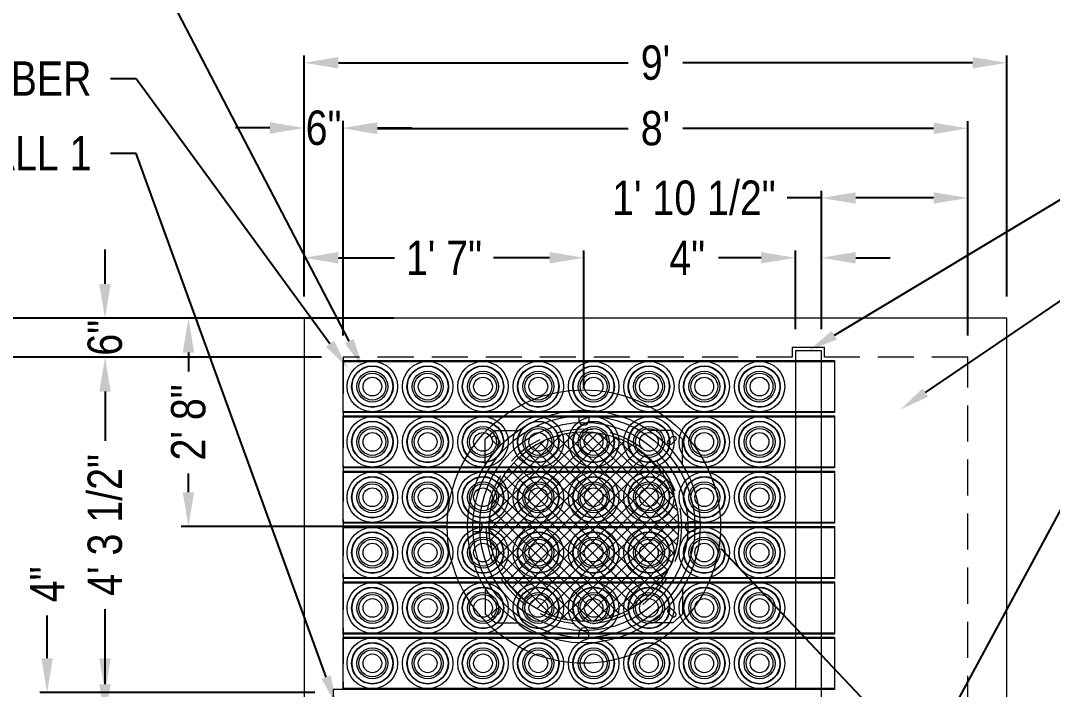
# Model space of a CAD drawing. Extents: x 0 to 216, y -5 to 280.
# Drawn here: x 72.2 to 143.8, y 186.3 to 232.7 of the extents above; entities that cross this region are included whole.
import ezdxf
from ezdxf import colors
from ezdxf.entities.mleader import LeaderData, LeaderLine
from ezdxf.math import Vec2, Vec3

# ---------------------------------------------------------------- set-up
doc = ezdxf.new("R2010")
doc.units = 0
doc.header["$LTSCALE"] = 10
doc.header["$MEASUREMENT"] = 0
doc.header["$PDMODE"] = 35
doc.linetypes.add('HIDDEN', pattern=[0.375, 0.25, -0.125])
doc.layers.get('Defpoints').update_dxf_attribs({"linetype": 'CONTINUOUS'})
for name, color, linetype, lineweight in [('CADdetails-1-ANNO', 41, 'CONTINUOUS', 5), ('CADdetails-2-HATCH', 8, 'CONTINUOUS', 5), ('CADdetails-3-HIDDEN', 11, 'HIDDEN', 5), ('CADdetails-4-LIGHT', 3, 'CONTINUOUS', 13), ('CADdetails-5-MEDIUM', 4, 'CONTINUOUS', 18)]:
    doc.layers.add(name, color=color, linetype=linetype, lineweight=lineweight)
doc.styles.add('CADdetails-DIMENSIONS', font='ARIALN.TTF', dxfattribs={"height": 2.38})
doc.styles.add('CADdetails-NOTES', font='ARIALN.TTF', dxfattribs={"height": 2.38})
doc.dimstyles.new('CADdetails-DIM', dxfattribs={"dimtxt": 2.38, "dimasz": 2.38, "dimexe": 0.5, "dimexo": 1.5, "dimgap": 1, "dimtad": 0, "dimzin": 0, "dimdsep": 46, "dimtxsty": 'CADdetails-DIMENSIONS', "dimcen": 1, "dimclrd": 256, "dimclre": 256, "dimclrt": 256, "dimadec": 0, "dimazin": 0, "dimtfac": 1, "dimtofl": 0, "dimtmove": 0, "dimatfit": 3, "dimfxl": 1, "dimtolj": 1, "dimtzin": 0, "dimarcsym": 0})

# ---------------------------------------------------------------- blocks, each defined once
blk = doc.blocks.new('*D10')
at = {"layer": 'CADdetails-1-ANNO', "lineweight": -2, "transparency": 16777216}
for p, q in [((91.878, 213.534), (91.878, 230.241)), ((94.258, 229.741), (114.356, 229.741)), ((138.25, 229.741), (118.152, 229.741)), ((140.63, 213.534), (140.63, 230.241))]:
    blk.add_line(p, q, dxfattribs=at)
at = {"layer": 'CADdetails-1-ANNO', "transparency": 16777216}
for points in [[(94.258, 230.138), (94.258, 229.345), (91.878, 229.741)], [(138.25, 230.138), (138.25, 229.345), (140.63, 229.741)]]:
    blk.add_solid(points, dxfattribs=at)
at = {"layer": 'Defpoints', "color": 0, "transparency": 16777216}
for p in [(140.63, 229.741), (91.878, 212.034), (140.63, 212.034)]:
    blk.add_point(p, dxfattribs=at)
at = {"layer": 'CADdetails-1-ANNO', "transparency": 16777216, "insert": (116.254, 229.741), "char_height": 2.38, "attachment_point": 5, "style": 'CADdetails-DIMENSIONS'}
blk.add_mtext("\\A1;9'", dxfattribs=at)
blk = doc.blocks.new('*D11')
at = {"layer": 'CADdetails-1-ANNO', "lineweight": -2, "transparency": 16777216}
for p, q in [((94.587, 210.825), (94.587, 225.694)), ((137.921, 210.825), (137.921, 225.694)), ((96.967, 225.194), (114.356, 225.194)), ((135.541, 225.194), (118.152, 225.194))]:
    blk.add_line(p, q, dxfattribs=at)
at = {"layer": 'CADdetails-1-ANNO', "transparency": 16777216}
for points in [[(96.967, 225.591), (96.967, 224.797), (94.587, 225.194)], [(135.541, 225.591), (135.541, 224.797), (137.921, 225.194)]]:
    blk.add_solid(points, dxfattribs=at)
at = {"layer": 'Defpoints', "color": 0, "transparency": 16777216}
for p in [(137.921, 225.194), (94.587, 209.325), (137.921, 209.325)]:
    blk.add_point(p, dxfattribs=at)
at = {"layer": 'CADdetails-1-ANNO', "transparency": 16777216, "insert": (116.254, 225.194), "char_height": 2.38, "attachment_point": 5, "style": 'CADdetails-DIMENSIONS'}
blk.add_mtext("\\A1;8'", dxfattribs=at)
blk = doc.blocks.new('*D12')
at = {"layer": 'CADdetails-1-ANNO', "lineweight": -2, "transparency": 16777216}
for p, q in [((91.878, 213.534), (91.878, 225.722)), ((94.587, 210.825), (94.587, 225.722)), ((89.498, 225.222), (87.118, 225.222)), ((96.967, 225.222), (99.347, 225.222))]:
    blk.add_line(p, q, dxfattribs=at)
at = {"layer": 'CADdetails-1-ANNO', "transparency": 16777216}
for points in [[(89.498, 225.619), (89.498, 224.826), (91.878, 225.222)], [(96.967, 225.619), (96.967, 224.826), (94.587, 225.222)]]:
    blk.add_solid(points, dxfattribs=at)
at = {"layer": 'Defpoints', "color": 0, "transparency": 16777216}
for p in [(91.878, 225.222), (91.878, 212.034), (94.587, 209.325)]:
    blk.add_point(p, dxfattribs=at)
at = {"layer": 'CADdetails-1-ANNO', "transparency": 16777216, "insert": (93.233, 225.222), "char_height": 2.38, "attachment_point": 5, "style": 'CADdetails-DIMENSIONS'}
blk.add_mtext('\\A1;6"', dxfattribs=at)
blk = doc.blocks.new('*D13')
at = {"layer": 'CADdetails-1-ANNO', "lineweight": -2, "transparency": 16777216}
for p, q in [((90.378, 212.034), (63.863, 212.034)), ((64.363, 209.654), (64.363, 189.556)), ((64.363, 165.662), (64.363, 185.76)), ((90.378, 163.282), (63.863, 163.282))]:
    blk.add_line(p, q, dxfattribs=at)
at = {"layer": 'CADdetails-1-ANNO', "transparency": 16777216}
for points in [[(63.966, 209.654), (64.76, 209.654), (64.363, 212.034)], [(63.966, 165.662), (64.76, 165.662), (64.363, 163.282)]]:
    blk.add_solid(points, dxfattribs=at)
at = {"layer": 'Defpoints', "color": 0, "transparency": 16777216}
for p in [(91.878, 212.034), (64.363, 163.282), (91.878, 163.282)]:
    blk.add_point(p, dxfattribs=at)
at = {"layer": 'CADdetails-1-ANNO', "transparency": 16777216, "insert": (64.363, 187.658), "char_height": 2.38, "attachment_point": 5, "rotation": 90, "style": 'CADdetails-DIMENSIONS'}
blk.add_mtext("\\A1;9'", dxfattribs=at)
blk = doc.blocks.new('*D14')
at = {"layer": 'CADdetails-1-ANNO', "lineweight": -2, "transparency": 16777216}
for p, q in [((78.073, 214.414), (78.073, 216.794)), ((90.378, 212.034), (77.573, 212.034)), ((93.087, 209.325), (77.573, 209.325)), ((78.073, 206.945), (78.073, 204.565))]:
    blk.add_line(p, q, dxfattribs=at)
at = {"layer": 'CADdetails-1-ANNO', "transparency": 16777216}
for points in [[(77.676, 214.414), (78.469, 214.414), (78.073, 212.034)], [(77.676, 206.945), (78.469, 206.945), (78.073, 209.325)]]:
    blk.add_solid(points, dxfattribs=at)
at = {"layer": 'Defpoints', "color": 0, "transparency": 16777216}
for p in [(91.878, 212.034), (78.073, 209.325), (94.587, 209.325)]:
    blk.add_point(p, dxfattribs=at)
at = {"layer": 'CADdetails-1-ANNO', "transparency": 16777216, "insert": (78.073, 210.679), "char_height": 2.38, "attachment_point": 5, "rotation": 90, "style": 'CADdetails-DIMENSIONS'}
blk.add_mtext('\\A1;6"', dxfattribs=at)
blk = doc.blocks.new('*D15')
at = {"layer": 'CADdetails-1-ANNO', "lineweight": -2, "transparency": 16777216}
for p, q in [((93.087, 209.325), (67.759, 209.325)), ((68.259, 206.945), (68.259, 189.556)), ((68.259, 168.371), (68.259, 185.76)), ((93.087, 165.991), (67.759, 165.991))]:
    blk.add_line(p, q, dxfattribs=at)
at = {"layer": 'CADdetails-1-ANNO', "transparency": 16777216}
for points in [[(67.863, 206.945), (68.656, 206.945), (68.259, 209.325)], [(67.863, 168.371), (68.656, 168.371), (68.259, 165.991)]]:
    blk.add_solid(points, dxfattribs=at)
at = {"layer": 'Defpoints', "color": 0, "transparency": 16777216}
for p in [(94.587, 209.325), (68.259, 165.991), (94.587, 165.991)]:
    blk.add_point(p, dxfattribs=at)
at = {"layer": 'CADdetails-1-ANNO', "transparency": 16777216, "insert": (68.259, 187.658), "char_height": 2.38, "attachment_point": 5, "rotation": 90, "style": 'CADdetails-DIMENSIONS'}
blk.add_mtext("\\A1;8'", dxfattribs=at)
blk = doc.blocks.new('*D16')
at = {"layer": 'CADdetails-1-ANNO', "lineweight": -2, "transparency": 16777216}
for p, q in [((93.087, 209.325), (77.573, 209.325)), ((78.073, 206.945), (78.073, 203.537)), ((78.073, 188.458), (78.073, 191.866)), ((92.635, 186.078), (77.573, 186.078))]:
    blk.add_line(p, q, dxfattribs=at)
at = {"layer": 'CADdetails-1-ANNO', "transparency": 16777216}
for points in [[(77.676, 206.945), (78.469, 206.945), (78.073, 209.325)], [(77.676, 188.458), (78.469, 188.458), (78.073, 186.078)]]:
    blk.add_solid(points, dxfattribs=at)
at = {"layer": 'Defpoints', "color": 0, "transparency": 16777216}
for p in [(94.587, 209.325), (78.073, 186.078), (94.135, 186.078)]:
    blk.add_point(p, dxfattribs=at)
at = {"layer": 'CADdetails-1-ANNO', "transparency": 16777216, "insert": (78.073, 197.702), "char_height": 2.38, "attachment_point": 5, "rotation": 90, "style": 'CADdetails-DIMENSIONS'}
blk.add_mtext('\\A1;4\' 3 1/2"', dxfattribs=at)
blk = doc.blocks.new('*D17')
at = {"layer": 'CADdetails-1-ANNO', "lineweight": -2, "transparency": 16777216}
for p, q in [((74.058, 188.458), (74.058, 191.421)), ((92.635, 186.078), (73.558, 186.078)), ((92.635, 184.273), (73.558, 184.273)), ((74.058, 181.893), (74.058, 179.513))]:
    blk.add_line(p, q, dxfattribs=at)
at = {"layer": 'CADdetails-1-ANNO', "transparency": 16777216}
for points in [[(73.661, 188.458), (74.454, 188.458), (74.058, 186.078)], [(73.661, 181.893), (74.454, 181.893), (74.058, 184.273)]]:
    blk.add_solid(points, dxfattribs=at)
at = {"layer": 'Defpoints', "color": 0, "transparency": 16777216}
for p in [(94.135, 186.078), (74.058, 184.273), (94.135, 184.273)]:
    blk.add_point(p, dxfattribs=at)
at = {"layer": 'CADdetails-1-ANNO', "transparency": 16777216, "insert": (74.058, 193.583), "char_height": 2.38, "attachment_point": 5, "rotation": 90, "style": 'CADdetails-DIMENSIONS'}
blk.add_mtext('\\A1;4"', dxfattribs=at)
blk = doc.blocks.new('*D18')
at = {"layer": 'CADdetails-1-ANNO', "lineweight": -2, "transparency": 16777216}
for p, q in [((78.073, 186.653), (78.073, 189.033)), ((92.635, 184.273), (77.573, 184.273)), ((93.087, 165.991), (77.573, 165.991)), ((78.073, 163.611), (78.073, 161.231))]:
    blk.add_line(p, q, dxfattribs=at)
at = {"layer": 'CADdetails-1-ANNO', "transparency": 16777216}
for points in [[(77.676, 186.653), (78.469, 186.653), (78.073, 184.273)], [(77.676, 163.611), (78.469, 163.611), (78.073, 165.991)]]:
    blk.add_solid(points, dxfattribs=at)
at = {"layer": 'Defpoints', "color": 0, "transparency": 16777216}
for p in [(94.135, 184.273), (78.073, 165.991), (94.587, 165.991)]:
    blk.add_point(p, dxfattribs=at)
at = {"layer": 'CADdetails-1-ANNO', "transparency": 16777216, "insert": (78.073, 175.132), "char_height": 2.38, "attachment_point": 5, "rotation": 90, "style": 'CADdetails-DIMENSIONS'}
blk.add_mtext('\\A1;3\' 4 1/2"', dxfattribs=at)
blk = doc.blocks.new('*D19')
at = {"layer": 'CADdetails-1-ANNO', "lineweight": -2, "transparency": 16777216}
for p, q in [((127.765, 211.277), (127.765, 220.868)), ((137.921, 210.825), (137.921, 220.868)), ((127.765, 220.368), (125.385, 220.368)), ((135.541, 220.368), (130.145, 220.368))]:
    blk.add_line(p, q, dxfattribs=at)
at = {"layer": 'CADdetails-1-ANNO', "transparency": 16777216}
for points in [[(130.145, 220.765), (130.145, 219.972), (127.765, 220.368)], [(135.541, 220.765), (135.541, 219.972), (137.921, 220.368)]]:
    blk.add_solid(points, dxfattribs=at)
at = {"layer": 'Defpoints', "color": 0, "transparency": 16777216}
for p in [(127.765, 220.368), (127.765, 209.777), (137.921, 209.325)]:
    blk.add_point(p, dxfattribs=at)
at = {"layer": 'CADdetails-1-ANNO', "transparency": 16777216, "insert": (118.922, 220.368), "char_height": 2.38, "attachment_point": 5, "style": 'CADdetails-DIMENSIONS'}
blk.add_mtext('\\A1;1\' 10 1/2"', dxfattribs=at)
blk = doc.blocks.new('*D20')
at = {"layer": 'CADdetails-1-ANNO', "lineweight": -2, "transparency": 16777216}
for p, q in [((123.579, 216.223), (120.617, 216.223)), ((125.959, 211.277), (125.959, 216.723)), ((127.765, 211.277), (127.765, 216.723)), ((130.145, 216.223), (132.525, 216.223))]:
    blk.add_line(p, q, dxfattribs=at)
at = {"layer": 'CADdetails-1-ANNO', "transparency": 16777216}
for points in [[(123.579, 216.62), (123.579, 215.826), (125.959, 216.223)], [(130.145, 216.62), (130.145, 215.826), (127.765, 216.223)]]:
    blk.add_solid(points, dxfattribs=at)
at = {"layer": 'Defpoints', "color": 0, "transparency": 16777216}
for p in [(125.959, 216.223), (125.959, 209.777), (127.765, 209.777)]:
    blk.add_point(p, dxfattribs=at)
at = {"layer": 'CADdetails-1-ANNO', "transparency": 16777216, "insert": (118.454, 216.223), "char_height": 2.38, "attachment_point": 5, "style": 'CADdetails-DIMENSIONS'}
blk.add_mtext('\\A1;4"', dxfattribs=at)
blk = doc.blocks.new('*D31')
at = {"layer": 'CADdetails-1-ANNO', "lineweight": -2, "transparency": 16777216}
for p, q in [((98.109, 212.034), (83.358, 212.034)), ((83.858, 209.654), (83.858, 208.35)), ((83.858, 199.969), (83.858, 201.273)), ((101.72, 197.589), (83.358, 197.589))]:
    blk.add_line(p, q, dxfattribs=at)
at = {"layer": 'CADdetails-1-ANNO', "transparency": 16777216}
for points in [[(83.461, 209.654), (84.255, 209.654), (83.858, 212.034)], [(83.461, 199.969), (84.255, 199.969), (83.858, 197.589)]]:
    blk.add_solid(points, dxfattribs=at)
at = {"layer": 'Defpoints', "color": 0, "transparency": 16777216}
for p in [(99.609, 212.034), (83.858, 197.589), (103.22, 197.589)]:
    blk.add_point(p, dxfattribs=at)
at = {"layer": 'CADdetails-1-ANNO', "transparency": 16777216, "insert": (83.858, 204.811), "char_height": 2.38, "attachment_point": 5, "rotation": 90, "style": 'CADdetails-DIMENSIONS'}
blk.add_mtext('\\A1;2\' 8"', dxfattribs=at)
blk = doc.blocks.new('*D32')
at = {"layer": 'CADdetails-1-ANNO', "lineweight": -2, "transparency": 16777216}
for p, q in [((91.878, 213.534), (91.878, 216.723)), ((94.258, 216.223), (98.153, 216.223)), ((108.909, 216.223), (105.014, 216.223)), ((111.289, 207.158), (111.289, 216.723))]:
    blk.add_line(p, q, dxfattribs=at)
at = {"layer": 'CADdetails-1-ANNO', "transparency": 16777216}
for points in [[(94.258, 216.62), (94.258, 215.826), (91.878, 216.223)], [(108.909, 216.62), (108.909, 215.826), (111.289, 216.223)]]:
    blk.add_solid(points, dxfattribs=at)
at = {"layer": 'Defpoints', "color": 0, "transparency": 16777216}
for p in [(91.878, 216.223), (91.878, 212.034), (111.289, 205.658)]:
    blk.add_point(p, dxfattribs=at)
at = {"layer": 'CADdetails-1-ANNO', "transparency": 16777216, "insert": (101.584, 216.223), "char_height": 2.38, "attachment_point": 5, "style": 'CADdetails-DIMENSIONS'}
blk.add_mtext('\\A1;1\' 7"', dxfattribs=at)

msp = doc.modelspace()

# ---------------------------------------------------------------- hatches: boundary and pattern name
at = {"layer": 'CADdetails-2-HATCH'}
h = msp.add_hatch(dxfattribs=at)
h.set_pattern_fill('ANSI37', color=256, scale=4.514001)
h.set_pattern_definition([(45, (253.5514, -376.78466), (-0.3989851, 0.3989851), []), (135, (253.5514, -376.78466), (-0.3989851, -0.3989851), [])])
edge = h.paths.add_edge_path()
edge.add_arc((111.289, 197.589), 6.574, 0, 360)

# ---------------------------------------------------------------- linework, layer by layer
for p, q in [((94.587, 209.043), (128.668, 209.043)), ((128.668, 205.545), (94.587, 205.545)), ((94.587, 205.206), (128.668, 205.206)), ((110.95, 205.283), (110.95, 204.952)), ((111.627, 205.283), (111.627, 204.952)), ((128.668, 201.708), (94.587, 201.708)), ((94.587, 201.369), (128.668, 201.369)), ((128.668, 197.871), (94.587, 197.871)), ((94.587, 197.532), (128.668, 197.532)), ((103.594, 197.927), (103.925, 197.927)), ((118.983, 197.927), (118.652, 197.927)), ((103.594, 197.25), (103.925, 197.25)), ((118.983, 197.25), (118.652, 197.25)), ((128.668, 194.034), (94.587, 194.034)), ((94.587, 193.696), (128.668, 193.696)), ((128.668, 190.197), (94.587, 190.197)), ((94.587, 189.859), (128.668, 189.859)), ((110.95, 189.894), (110.95, 190.225)), ((111.627, 189.894), (111.627, 190.225)), ((128.668, 186.36), (94.587, 186.36))]:
    msp.add_line(p, q, dxfattribs=at)
for points in [[(94.587, 209.1), (128.668, 209.1), (128.668, 205.488), (94.587, 205.488)], [(94.587, 205.263), (128.668, 205.263), (128.668, 201.651), (94.587, 201.651)], [(94.587, 201.426), (128.668, 201.426), (128.668, 197.815), (94.587, 197.815)], [(94.587, 197.589), (128.668, 197.589), (128.668, 193.978), (94.587, 193.978)], [(94.587, 193.752), (128.668, 193.752), (128.668, 190.141), (94.587, 190.141)], [(94.587, 189.915), (128.668, 189.915), (128.668, 186.304), (94.587, 186.304)]]:
    msp.add_lwpolyline(points, close=True, dxfattribs=at)
at = {"layer": 'CADdetails-2-HATCH', "flags": 128}
for points in [[(105.42, 203.572), (105.183, 203.805), (105.155, 203.826), (105.124, 203.842), (105.087, 203.851), (105.065, 203.853), (105.03, 203.849), (105.001, 203.84), (104.973, 203.826), (104.944, 203.802), (104.919, 203.769), (104.903, 203.733), (104.896, 203.684), (104.898, 203.657), (104.912, 203.611), (104.931, 203.58), (104.946, 203.563), (105.192, 203.322), (105.211, 203.306), (105.24, 203.289), (105.271, 203.279), (105.292, 203.275), (105.311, 203.274), (105.332, 203.275), (105.354, 203.28), (105.376, 203.287), (105.396, 203.297), (105.421, 203.315), (105.44, 203.334), (105.456, 203.357), (105.467, 203.38), (105.475, 203.404), (105.479, 203.424), (105.48, 203.443), (105.478, 203.466), (105.475, 203.482), (105.47, 203.498), (105.461, 203.519), (105.447, 203.543), (105.436, 203.556), (105.311, 203.679)], [(117.157, 203.572), (117.395, 203.805), (117.422, 203.826), (117.454, 203.842), (117.49, 203.851), (117.513, 203.853), (117.548, 203.849), (117.577, 203.84), (117.604, 203.826), (117.634, 203.802), (117.659, 203.769), (117.674, 203.733), (117.682, 203.684), (117.68, 203.657), (117.665, 203.611), (117.646, 203.58), (117.631, 203.563), (117.385, 203.322), (117.366, 203.306), (117.337, 203.289), (117.306, 203.279), (117.285, 203.275), (117.267, 203.274), (117.246, 203.275), (117.223, 203.28), (117.201, 203.287), (117.182, 203.297), (117.156, 203.315), (117.137, 203.334), (117.121, 203.357), (117.11, 203.38), (117.102, 203.404), (117.099, 203.424), (117.098, 203.443), (117.099, 203.466), (117.102, 203.482), (117.107, 203.498), (117.116, 203.519), (117.13, 203.543), (117.141, 203.556), (117.266, 203.679)], [(105.42, 191.605), (105.183, 191.373), (105.155, 191.351), (105.124, 191.336), (105.087, 191.326), (105.065, 191.325), (105.03, 191.329), (105.001, 191.337), (104.973, 191.352), (104.944, 191.376), (104.919, 191.408), (104.903, 191.444), (104.896, 191.494), (104.898, 191.52), (104.912, 191.566), (104.931, 191.598), (104.946, 191.615), (105.192, 191.856), (105.211, 191.871), (105.24, 191.889), (105.271, 191.899), (105.292, 191.903), (105.311, 191.904), (105.332, 191.903), (105.354, 191.898), (105.376, 191.891), (105.396, 191.881), (105.421, 191.863), (105.44, 191.844), (105.456, 191.82), (105.467, 191.798), (105.475, 191.774), (105.479, 191.753), (105.48, 191.735), (105.478, 191.712), (105.475, 191.695), (105.47, 191.679), (105.461, 191.658), (105.447, 191.635), (105.436, 191.622), (105.311, 191.499)], [(117.157, 191.605), (117.395, 191.373), (117.422, 191.351), (117.454, 191.336), (117.49, 191.326), (117.513, 191.325), (117.548, 191.329), (117.577, 191.337), (117.604, 191.352), (117.634, 191.376), (117.659, 191.408), (117.674, 191.444), (117.682, 191.494), (117.68, 191.52), (117.665, 191.566), (117.646, 191.598), (117.631, 191.615), (117.385, 191.856), (117.366, 191.871), (117.337, 191.889), (117.306, 191.899), (117.285, 191.903), (117.267, 191.904), (117.246, 191.903), (117.223, 191.898), (117.201, 191.891), (117.182, 191.881), (117.156, 191.863), (117.137, 191.844), (117.121, 191.82), (117.11, 191.798), (117.102, 191.774), (117.099, 191.753), (117.098, 191.735), (117.099, 191.712), (117.102, 191.695), (117.107, 191.679), (117.116, 191.658), (117.13, 191.635), (117.141, 191.622), (117.266, 191.499)]]:
    msp.add_lwpolyline(points, dxfattribs=at)
at = {"layer": 'CADdetails-2-HATCH'}
for centre, radius in [((96.618, 207.294), 1.439), ((96.618, 207.294), 1.439), ((96.618, 207.294), 1.411), ((96.618, 207.294), 1.072), ((100.455, 207.294), 1.439), ((100.455, 207.294), 1.439), ((100.455, 207.294), 1.411), ((100.455, 207.294), 1.072), ((104.292, 207.294), 1.439), ((104.292, 207.294), 1.439), ((104.292, 207.294), 1.411), ((104.292, 207.294), 1.072), ((108.129, 207.294), 1.439), ((108.129, 207.294), 1.439), ((108.129, 207.294), 1.411), ((108.129, 207.294), 1.072), ((111.966, 207.294), 1.439), ((111.966, 207.294), 1.439), ((111.966, 207.294), 1.411), ((111.966, 207.294), 1.072), ((115.803, 207.294), 1.439), ((115.803, 207.294), 1.439), ((115.803, 207.294), 1.411), ((115.803, 207.294), 1.072), ((119.64, 207.294), 1.439), ((119.64, 207.294), 1.439), ((119.64, 207.294), 1.411), ((119.64, 207.294), 1.072), ((123.476, 207.294), 1.439), ((123.476, 207.294), 1.439), ((123.476, 207.294), 1.411), ((123.476, 207.294), 1.072), ((96.618, 207.294), 0.931), ((96.618, 207.294), 0.931), ((100.455, 207.294), 0.931), ((100.455, 207.294), 0.931), ((104.292, 207.294), 0.931), ((104.292, 207.294), 0.931), ((108.129, 207.294), 0.931), ((108.129, 207.294), 0.931), ((111.966, 207.294), 0.931), ((111.966, 207.294), 0.931), ((115.803, 207.294), 0.931), ((115.803, 207.294), 0.931), ((119.64, 207.294), 0.931), ((119.64, 207.294), 0.931), ((123.476, 207.294), 0.931), ((123.476, 207.294), 0.931), ((96.618, 203.457), 1.439), ((96.618, 203.457), 1.439), ((96.618, 203.457), 1.411), ((100.455, 203.457), 1.439), ((100.455, 203.457), 1.439), ((100.455, 203.457), 1.411), ((104.292, 203.457), 1.439), ((104.292, 203.457), 1.439), ((104.292, 203.457), 1.411), ((111.289, 197.589), 7.702), ((108.129, 203.457), 1.439), ((108.129, 203.457), 1.439), ((108.129, 203.457), 1.411), ((111.966, 203.457), 1.439), ((111.966, 203.457), 1.439), ((111.966, 203.457), 1.411), ((115.803, 203.457), 1.439), ((115.803, 203.457), 1.439), ((115.803, 203.457), 1.411), ((119.64, 203.457), 1.439), ((119.64, 203.457), 1.439), ((119.64, 203.457), 1.411), ((123.476, 203.457), 1.439), ((123.476, 203.457), 1.439), ((123.476, 203.457), 1.411), ((96.618, 203.457), 1.072), ((96.618, 203.457), 0.931), ((96.618, 203.457), 0.931), ((100.455, 203.457), 1.072), ((100.455, 203.457), 0.931), ((100.455, 203.457), 0.931), ((104.292, 203.457), 1.072), ((104.292, 203.457), 0.931), ((104.292, 203.457), 0.931), ((111.289, 197.589), 6.574), ((108.129, 203.457), 1.072), ((108.129, 203.457), 0.931), ((108.129, 203.457), 0.931), ((111.966, 203.457), 1.072), ((111.966, 203.457), 0.931), ((111.966, 203.457), 0.931), ((115.803, 203.457), 1.072), ((115.803, 203.457), 0.931), ((115.803, 203.457), 0.931), ((119.64, 203.457), 1.072), ((119.64, 203.457), 0.931), ((119.64, 203.457), 0.931), ((123.476, 203.457), 1.072), ((123.476, 203.457), 0.931), ((123.476, 203.457), 0.931), ((96.618, 199.62), 1.439), ((96.618, 199.62), 1.439), ((96.618, 199.62), 1.411), ((96.618, 199.62), 1.072), ((96.618, 199.62), 0.931), ((96.618, 199.62), 0.931), ((100.455, 199.62), 1.439), ((100.455, 199.62), 1.439), ((100.455, 199.62), 1.411), ((100.455, 199.62), 1.072), ((100.455, 199.62), 0.931), ((100.455, 199.62), 0.931), ((104.292, 199.62), 1.439), ((104.292, 199.62), 1.439), ((104.292, 199.62), 1.411), ((104.292, 199.62), 1.072), ((104.292, 199.62), 0.931), ((104.292, 199.62), 0.931), ((108.129, 199.62), 1.439), ((108.129, 199.62), 1.439), ((108.129, 199.62), 1.411), ((108.129, 199.62), 1.072), ((108.129, 199.62), 0.931), ((108.129, 199.62), 0.931), ((111.966, 199.62), 1.439), ((111.966, 199.62), 1.439), ((111.966, 199.62), 1.411), ((111.966, 199.62), 1.072), ((111.966, 199.62), 0.931), ((111.966, 199.62), 0.931), ((115.803, 199.62), 1.439), ((115.803, 199.62), 1.439), ((115.803, 199.62), 1.411), ((115.803, 199.62), 1.072), ((115.803, 199.62), 0.931), ((115.803, 199.62), 0.931), ((119.64, 199.62), 1.439), ((119.64, 199.62), 1.439), ((119.64, 199.62), 1.411), ((119.64, 199.62), 1.072), ((119.64, 199.62), 0.931), ((119.64, 199.62), 0.931), ((123.476, 199.62), 1.439), ((123.476, 199.62), 1.439), ((123.476, 199.62), 1.411), ((123.476, 199.62), 1.072), ((123.476, 199.62), 0.931), ((123.476, 199.62), 0.931), ((96.618, 195.783), 1.439), ((96.618, 195.783), 1.439), ((96.618, 195.783), 1.411), ((96.618, 195.783), 1.072), ((100.455, 195.783), 1.439), ((100.455, 195.783), 1.439), ((100.455, 195.783), 1.411), ((100.455, 195.783), 1.072), ((104.292, 195.783), 1.439), ((104.292, 195.783), 1.439), ((104.292, 195.783), 1.411), ((104.292, 195.783), 1.072), ((108.129, 195.783), 1.439), ((108.129, 195.783), 1.439), ((108.129, 195.783), 1.411), ((108.129, 195.783), 1.072), ((111.966, 195.783), 1.439), ((111.966, 195.783), 1.439), ((111.966, 195.783), 1.411), ((111.966, 195.783), 1.072), ((115.803, 195.783), 1.439), ((115.803, 195.783), 1.439), ((115.803, 195.783), 1.411), ((115.803, 195.783), 1.072), ((119.64, 195.783), 1.439), ((119.64, 195.783), 1.439), ((119.64, 195.783), 1.411), ((119.64, 195.783), 1.072), ((123.476, 195.783), 1.439), ((123.476, 195.783), 1.439), ((123.476, 195.783), 1.411), ((123.476, 195.783), 1.072), ((96.618, 195.783), 0.931), ((96.618, 195.783), 0.931), ((100.455, 195.783), 0.931), ((100.455, 195.783), 0.931), ((104.292, 195.783), 0.931), ((104.292, 195.783), 0.931), ((108.129, 195.783), 0.931), ((108.129, 195.783), 0.931), ((111.966, 195.783), 0.931), ((111.966, 195.783), 0.931), ((115.803, 195.783), 0.931), ((115.803, 195.783), 0.931), ((119.64, 195.783), 0.931), ((119.64, 195.783), 0.931), ((123.476, 195.783), 0.931), ((123.476, 195.783), 0.931), ((96.618, 191.946), 1.439), ((96.618, 191.946), 1.439), ((96.618, 191.946), 1.411), ((100.455, 191.946), 1.439), ((100.455, 191.946), 1.439), ((100.455, 191.946), 1.411), ((104.292, 191.946), 1.439), ((104.292, 191.946), 1.439), ((104.292, 191.946), 1.411), ((108.129, 191.946), 1.439), ((108.129, 191.946), 1.439), ((108.129, 191.946), 1.411), ((111.966, 191.946), 1.439), ((111.966, 191.946), 1.439), ((111.966, 191.946), 1.411), ((115.803, 191.946), 1.439), ((115.803, 191.946), 1.439), ((115.803, 191.946), 1.411), ((119.64, 191.946), 1.439), ((119.64, 191.946), 1.439), ((119.64, 191.946), 1.411), ((123.476, 191.946), 1.439), ((123.476, 191.946), 1.439), ((123.476, 191.946), 1.411), ((96.618, 191.946), 1.072), ((96.618, 191.946), 0.931), ((96.618, 191.946), 0.931), ((100.455, 191.946), 1.072), ((100.455, 191.946), 0.931), ((100.455, 191.946), 0.931), ((104.292, 191.946), 1.072), ((104.292, 191.946), 0.931), ((104.292, 191.946), 0.931), ((108.129, 191.946), 1.072), ((108.129, 191.946), 0.931), ((108.129, 191.946), 0.931), ((111.966, 191.946), 1.072), ((111.966, 191.946), 0.931), ((111.966, 191.946), 0.931), ((115.803, 191.946), 1.072), ((115.803, 191.946), 0.931), ((115.803, 191.946), 0.931), ((119.64, 191.946), 1.072), ((119.64, 191.946), 0.931), ((119.64, 191.946), 0.931), ((123.476, 191.946), 1.072), ((123.476, 191.946), 0.931), ((123.476, 191.946), 0.931), ((96.618, 188.109), 1.439), ((96.618, 188.109), 1.439), ((96.618, 188.109), 1.411), ((96.618, 188.109), 1.072), ((96.618, 188.109), 0.931), ((96.618, 188.109), 0.931), ((100.455, 188.109), 1.439), ((100.455, 188.109), 1.439), ((100.455, 188.109), 1.411), ((100.455, 188.109), 1.072), ((100.455, 188.109), 0.931), ((100.455, 188.109), 0.931), ((104.292, 188.109), 1.439), ((104.292, 188.109), 1.439), ((104.292, 188.109), 1.411), ((104.292, 188.109), 1.072), ((104.292, 188.109), 0.931), ((104.292, 188.109), 0.931), ((108.129, 188.109), 1.439), ((108.129, 188.109), 1.439), ((108.129, 188.109), 1.411), ((108.129, 188.109), 1.072), ((108.129, 188.109), 0.931), ((108.129, 188.109), 0.931), ((111.966, 188.109), 1.439), ((111.966, 188.109), 1.439), ((111.966, 188.109), 1.411), ((111.966, 188.109), 1.072), ((111.966, 188.109), 0.931), ((111.966, 188.109), 0.931), ((115.803, 188.109), 1.439), ((115.803, 188.109), 1.439), ((115.803, 188.109), 1.411), ((115.803, 188.109), 1.072), ((115.803, 188.109), 0.931), ((115.803, 188.109), 0.931), ((119.64, 188.109), 1.439), ((119.64, 188.109), 1.439), ((119.64, 188.109), 1.411), ((119.64, 188.109), 1.072), ((119.64, 188.109), 0.931), ((119.64, 188.109), 0.931), ((123.476, 188.109), 1.439), ((123.476, 188.109), 1.439), ((123.476, 188.109), 1.411), ((123.476, 188.109), 1.072), ((123.476, 188.109), 0.931), ((123.476, 188.109), 0.931)]:
    msp.add_circle(centre, radius, dxfattribs=at)
for centre, start, end in [((111.289, 204.952), 180, 0), ((103.925, 197.589), 270, 90), ((118.652, 197.589), 90, 270), ((111.289, 190.225), 0, 180)]:
    msp.add_arc(centre, 0.339, start, end, dxfattribs=at)
at = {"layer": 'CADdetails-3-HIDDEN'}
msp.add_lwpolyline([(127.99, 209.325), (127.99, 210.002), (125.733, 210.002), (125.733, 209.325), (94.587, 209.325), (94.587, 186.304), (93.91, 186.304), (93.91, 184.047), (94.587, 184.047), (94.587, 165.991), (125.733, 165.991), (125.733, 165.314), (127.99, 165.314), (127.99, 165.991), (137.921, 165.991), (137.921, 209.325)], close=True, dxfattribs=at)
msp.add_circle((111.289, 197.589), 6.771, dxfattribs=at)
at = {"layer": 'CADdetails-4-LIGHT'}
for centre, radius in [((96.618, 207.294), 1.749), ((100.455, 207.294), 1.749), ((104.292, 207.294), 1.749), ((108.129, 207.294), 1.749), ((111.966, 207.294), 1.749), ((115.803, 207.294), 1.749), ((119.64, 207.294), 1.749), ((123.476, 207.294), 1.749), ((96.618, 207.294), 0.649), ((100.455, 207.294), 0.649), ((104.292, 207.294), 0.649), ((108.129, 207.294), 0.649), ((111.966, 207.294), 0.649), ((115.803, 207.294), 0.649), ((119.64, 207.294), 0.649), ((123.476, 207.294), 0.649), ((96.618, 203.457), 1.749), ((100.455, 203.457), 1.749), ((104.292, 203.457), 1.749), ((111.289, 197.589), 7.222), ((108.129, 203.457), 1.749), ((111.966, 203.457), 1.749), ((115.803, 203.457), 1.749), ((119.64, 203.457), 1.749), ((123.476, 203.457), 1.749), ((96.618, 203.457), 0.649), ((100.455, 203.457), 0.649), ((104.292, 203.457), 0.649), ((108.129, 203.457), 0.649), ((111.966, 203.457), 0.649), ((115.803, 203.457), 0.649), ((119.64, 203.457), 0.649), ((123.476, 203.457), 0.649), ((96.618, 199.62), 1.749), ((100.455, 199.62), 1.749), ((104.292, 199.62), 1.749), ((108.129, 199.62), 1.749), ((111.966, 199.62), 1.749), ((115.803, 199.62), 1.749), ((119.64, 199.62), 1.749), ((123.476, 199.62), 1.749), ((96.618, 199.62), 0.649), ((100.455, 199.62), 0.649), ((104.292, 199.62), 0.649), ((108.129, 199.62), 0.649), ((111.966, 199.62), 0.649), ((115.803, 199.62), 0.649), ((119.64, 199.62), 0.649), ((123.476, 199.62), 0.649), ((96.618, 195.783), 1.749), ((100.455, 195.783), 1.749), ((104.292, 195.783), 1.749), ((108.129, 195.783), 1.749), ((111.966, 195.783), 1.749), ((115.803, 195.783), 1.749), ((119.64, 195.783), 1.749), ((123.476, 195.783), 1.749), ((96.618, 195.783), 0.649), ((100.455, 195.783), 0.649), ((104.292, 195.783), 0.649), ((108.129, 195.783), 0.649), ((111.966, 195.783), 0.649), ((115.803, 195.783), 0.649), ((119.64, 195.783), 0.649), ((123.476, 195.783), 0.649), ((96.618, 191.946), 1.749), ((100.455, 191.946), 1.749), ((104.292, 191.946), 1.749), ((108.129, 191.946), 1.749), ((111.966, 191.946), 1.749), ((115.803, 191.946), 1.749), ((119.64, 191.946), 1.749), ((123.476, 191.946), 1.749), ((96.618, 191.946), 0.649), ((100.455, 191.946), 0.649), ((104.292, 191.946), 0.649), ((108.129, 191.946), 0.649), ((111.966, 191.946), 0.649), ((115.803, 191.946), 0.649), ((119.64, 191.946), 0.649), ((123.476, 191.946), 0.649), ((96.618, 188.109), 1.749), ((100.455, 188.109), 1.749), ((104.292, 188.109), 1.749), ((108.129, 188.109), 1.749), ((111.966, 188.109), 1.749), ((115.803, 188.109), 1.749), ((119.64, 188.109), 1.749), ((123.476, 188.109), 1.749), ((96.618, 188.109), 0.649), ((100.455, 188.109), 0.649), ((104.292, 188.109), 0.649), ((108.129, 188.109), 0.649), ((111.966, 188.109), 0.649), ((115.803, 188.109), 0.649), ((119.64, 188.109), 0.649), ((123.476, 188.109), 0.649)]:
    msp.add_circle(centre, radius, dxfattribs=at)
at = {"layer": 'CADdetails-5-MEDIUM'}
for p, q in [((127.765, 209.777), (125.959, 209.777)), ((125.959, 209.777), (125.959, 186.304)), ((127.765, 165.539), (127.765, 209.777)), ((105.126, 204.257), (104.445, 203.657)), ((117.452, 204.257), (118.133, 203.657)), ((105.126, 190.92), (104.445, 191.52)), ((117.452, 190.92), (118.133, 191.52))]:
    msp.add_line(p, q, dxfattribs=at)
msp.add_lwpolyline([(91.878, 163.282), (140.63, 163.282), (140.63, 212.034), (91.878, 212.034)], close=True, dxfattribs=at)
at = {"layer": 'CADdetails-5-MEDIUM', "flags": 128}
for points in [[(105.126, 204.257), (106.746, 204.257)], [(117.452, 204.257), (115.831, 204.257)], [(104.445, 201.862), (104.445, 203.657)], [(118.133, 201.862), (118.133, 203.657)], [(104.445, 193.315), (104.445, 191.52)], [(118.133, 193.315), (118.133, 191.52)], [(105.126, 190.92), (106.746, 190.92)], [(117.452, 190.92), (115.831, 190.92)]]:
    msp.add_lwpolyline(points, dxfattribs=at)
at = {"layer": 'CADdetails-5-MEDIUM'}
for radius in [9.479, 8.069]:
    msp.add_circle((111.289, 197.589), radius, dxfattribs=at)

# ---------------------------------------------------------------- dimensions: what is measured, and where the dimension line sits
at = {"layer": 'CADdetails-1-ANNO'}
for base, p1, p2, text, picture, middle in [((140.63, 229.741), (91.878, 212.034), (140.63, 212.034), "9'", '*D10', (116.254, 229.741)), ((91.878, 225.222), (94.587, 209.325), (91.878, 212.034), '6"', '*D12', (93.233, 225.222)), ((137.921, 225.194), (94.587, 209.325), (137.921, 209.325), "8'", '*D11', (116.254, 225.194)), ((125.959, 216.223), (127.765, 209.777), (125.959, 209.777), '4"', '*D20', (118.454, 216.223))]:
    dim = msp.add_linear_dim(base=base, p1=p1, p2=p2, text=text, dimstyle='CADdetails-DIM', dxfattribs=at)
    dim.commit()
    dim.dimension.update_dxf_attribs({"geometry": picture, "text_midpoint": middle, "dimtype": 160})
dim = msp.add_linear_dim(base=(127.765, 220.368), p1=(137.921, 209.325), p2=(127.765, 209.777), text='1\' 10 1/2"', dimstyle='CADdetails-DIM', dxfattribs=at)
dim.commit()
dim.dimension.update_dxf_attribs({"geometry": '*D19', "text_midpoint": (118.922, 220.368)})
for base, p1, p2, angle, text, picture, middle in [((91.878, 216.223), (111.289, 205.658), (91.878, 212.034), 180, '1\' 7"', '*D32', (101.584, 216.223)), ((78.073, 209.325), (91.878, 212.034), (94.587, 209.325), 90, '6"', '*D14', (78.073, 210.679)), ((64.363, 163.282), (91.878, 212.034), (91.878, 163.282), 90, "9'", '*D13', (64.363, 187.658)), ((83.858, 197.589), (99.609, 212.034), (103.22, 197.589), 90, '2\' 8"', '*D31', (83.858, 204.811)), ((68.259, 165.991), (94.587, 209.325), (94.587, 165.991), 90, "8'", '*D15', (68.259, 187.658)), ((78.073, 186.078), (94.587, 209.325), (94.135, 186.078), 90, '4\' 3 1/2"', '*D16', (78.073, 197.702)), ((74.058, 184.273), (94.135, 186.078), (94.135, 184.273), 90, '4"', '*D17', (74.058, 193.583))]:
    dim = msp.add_linear_dim(base=base, p1=p1, p2=p2, angle=angle, text=text, dimstyle='CADdetails-DIM', dxfattribs=at)
    dim.commit()
    dim.dimension.update_dxf_attribs({"geometry": picture, "text_midpoint": middle, "dimtype": 160})
dim = msp.add_linear_dim(base=(78.073, 165.991), p1=(94.135, 184.273), p2=(94.587, 165.991), angle=90, text='3\' 4 1/2"', dimstyle='CADdetails-DIM', dxfattribs=at)
dim.commit()
dim.dimension.update_dxf_attribs({"geometry": '*D18', "text_midpoint": (78.073, 175.132)})

# ---------------------------------------------------------------- leaders
ml = msp.add_multileader_mtext('Standard', dxfattribs=at)
ml.set_content('KRAKEN MEMBRANE FILTER CARTRIDGES', color=256, style='CADdetails-NOTES')
ml.set_leader_properties()
ml.build(insert=Vec2(0, 0))
ml.multileader.update_dxf_attribs({"dogleg_length": 1.765, "arrow_head_size": 2.101})
ctx = ml.context
ctx.base_point, ctx.char_height, ctx.arrow_head_size, ctx.landing_gap_size, ctx.plane_origin = Vec3(38.262, 238.672), 2.38, 2.101, 1.324, Vec3(104.904, 187.271)
ctx.text_align_type = 2
notes = []
notes.append((ctx, [(0, (1, 1, 0), (80.304, 238.672), (-1, 0), 1.765, [(0, [(95.981, 208.584)], 0, [])])]))
ctx.mtext.insert, ctx.mtext.width, ctx.mtext.alignment, ctx.mtext.flow_direction = Vec3(77.215, 239.883), 39.71682, 3, 5
ml = msp.add_multileader_mtext('Standard', dxfattribs=at)
ml.set_content('FILTRATION CHAMBER', color=256, style='CADdetails-NOTES')
ml.set_leader_properties()
ml.build(insert=Vec2(0, 0))
ml.multileader.update_dxf_attribs({"dogleg_length": 1.765, "arrow_head_size": 2.101})
ctx = ml.context
ctx.base_point, ctx.char_height, ctx.arrow_head_size, ctx.landing_gap_size, ctx.plane_origin = Vec3(45.784, 228.63), 2.38, 2.101, 1.324, Vec3(80.181, 169.968)
ctx.text_align_type = 2
notes.append((ctx, [(1, (1, 1, 0), (80.224, 228.63), (-1, 0), 1.765, [(0, [(94.918, 208.569)], 0, [])])]))
ctx.mtext.insert, ctx.mtext.width, ctx.mtext.alignment, ctx.mtext.flow_direction = Vec3(77.134, 229.84), 45.71727, 3, 5
ml = msp.add_multileader_mtext('Standard', dxfattribs=at)
ml.set_content('CONCRETE PARTITION WALL 2', color=256, style='CADdetails-NOTES')
ml.set_leader_properties()
ml.build(insert=Vec2(0, 0))
ml.multileader.update_dxf_attribs({"dogleg_length": 1.765, "arrow_head_size": 2.101})
ctx = ml.context
ctx.base_point, ctx.char_height, ctx.arrow_head_size, ctx.landing_gap_size, ctx.plane_origin = Vec3(152.094, 223.871), 2.38, 2.101, 1.324, Vec3(75.158, 194.878)
notes.append((ctx, [(1, (1, 1, 0), (150.329, 223.871), (1, 0), 1.765, [(0, [(126.862, 209.777)], 0, [])])]))
ctx.mtext.insert, ctx.mtext.width, ctx.mtext.flow_direction = Vec3(153.418, 225.082), 47.88923, 5
ml = msp.add_multileader_mtext('Standard', dxfattribs=at)
ml.set_content('CONCRETE PARTITION WALL 1', color=256, style='CADdetails-NOTES')
ml.set_leader_properties()
ml.build(insert=Vec2(0, 0))
ml.multileader.update_dxf_attribs({"dogleg_length": 1.765, "arrow_head_size": 2.101})
ctx = ml.context
ctx.base_point, ctx.char_height, ctx.arrow_head_size, ctx.landing_gap_size, ctx.plane_origin = Vec3(35.394, 223.45), 2.38, 2.101, 1.324, Vec3(92.556, 193.993)
ctx.text_align_type = 2
notes.append((ctx, [(0, (1, 1, 0), (80.224, 223.45), (-1, 0), 1.765, [(0, [(94.135, 185.175)], 0, [])])]))
ctx.mtext.insert, ctx.mtext.width, ctx.mtext.alignment, ctx.mtext.flow_direction = Vec3(77.134, 224.66), 53.41237, 3, 5
ml = msp.add_multileader_mtext('Standard', dxfattribs=at)
ml.set_content('DISCHARGE CHAMBER', color=256, style='CADdetails-NOTES')
ml.set_leader_properties()
ml.build(insert=Vec2(0, 0))
ml.multileader.update_dxf_attribs({"dogleg_length": 1.765, "arrow_head_size": 2.101})
ctx = ml.context
ctx.base_point, ctx.char_height, ctx.arrow_head_size, ctx.landing_gap_size, ctx.plane_origin = Vec3(152.536, 217.593), 2.38, 2.101, 1.324, Vec3(94.196, 173.128)
notes.append((ctx, [(0, (1, 1, 0), (150.77, 217.593), (1, 0), 1.765, [(0, [(133.237, 205.699)], 0, [])])]))
ctx.mtext.insert, ctx.mtext.flow_direction = Vec3(153.86, 218.804), 5
ml = msp.add_multileader_mtext('Standard', dxfattribs=at)
ml.set_content("GRAY IRON FRAME & COVERS LETTERED 'BIO CLEAN'", color=256, style='CADdetails-NOTES')
ml.set_leader_properties()
ml.build(insert=Vec2(0, 0))
ml.multileader.update_dxf_attribs({"dogleg_length": 1.765, "arrow_head_size": 2.101})
ctx = ml.context
ctx.base_point, ctx.char_height, ctx.arrow_head_size, ctx.landing_gap_size, ctx.plane_origin = Vec3(152.536, 210.61), 2.38, 2.101, 1.324, Vec3(98.424, 199.998)
notes.append((ctx, [(0, (1, 1, 0), (150.77, 210.61), (1, 0), 1.765, [(1, [(119.357, 197.589), (134.864, 181.179)], 0, [])])]))
ctx.mtext.insert, ctx.mtext.width, ctx.mtext.flow_direction = Vec3(153.86, 211.82), 44.14683, 5
for ctx, leaders in notes:
    for number, flags, end, landing, length, lines in leaders:
        leader = LeaderData()
        leader.index, (leader.has_last_leader_line, leader.has_dogleg_vector, leader.attachment_direction) = number, flags
        leader.last_leader_point, leader.dogleg_vector, leader.dogleg_length = Vec3(end), Vec3(landing), length
        for number, points, colour, breaks in lines:
            line = LeaderLine()
            line.index, line.vertices, line.color, line.breaks = number, Vec3.list(points), colors.encode_raw_color(colour), breaks
            leader.lines.append(line)
        ctx.leaders.append(leader)

doc.saveas('drawing.dxf')
